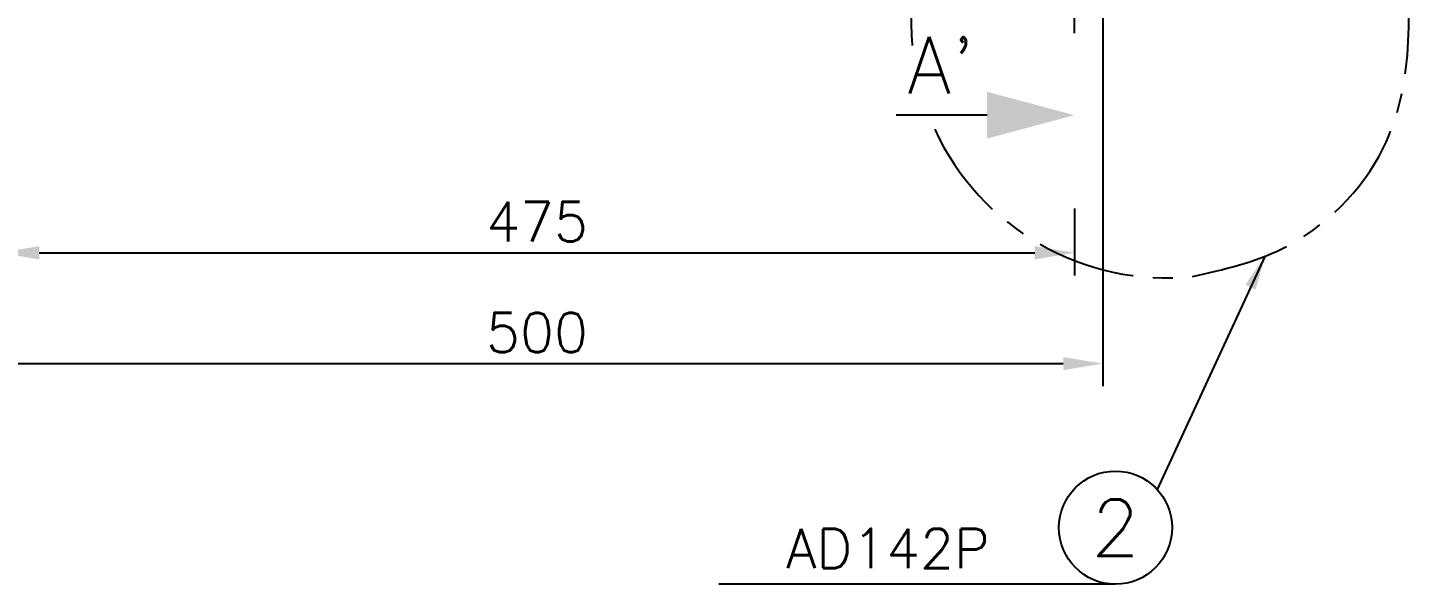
# Model space of a CAD drawing. Extents: x 1522 to 1942, y -990 to -693.
# Drawn here: x 1600.5 to 1723.2, y -883.7 to -834.5 of the extents above; entities that cross this region are included whole.
import ezdxf
from ezdxf.enums import TextEntityAlignment as Align

# ---------------------------------------------------------------- set-up
doc = ezdxf.new("R2010")
doc.units = 0
doc.header["$LTSCALE"] = 7
doc.header["$MEASUREMENT"] = 0
doc.linetypes.add('CENTER', pattern=[2, 1.25, -0.25, 0.25, -0.25])
doc.linetypes.add('PHANTOM', pattern=[2.5, 1.25, -0.25, 0.25, -0.25, 0.25, -0.25])
for name, color, linetype in [('CL', 1, 'CENTER'), ('D', 2, 'CONTINUOUS'), ('DWG', 7, 'CONTINUOUS'), ('TXT', 4, 'CONTINUOUS')]:
    doc.layers.add(name, color=color, linetype=linetype)
doc.styles.add('GHS', font='romans', dxfattribs={"bigfont": 'ghs'})
doc.dimstyles.new('STANDARD$7', dxfattribs={"dimscale": 0, "dimtxt": 3.5, "dimasz": 3, "dimexe": 2, "dimexo": 1, "dimgap": 1, "dimtad": 1, "dimdec": 4, "dimdsep": 46, "dimtxsty": 'GHS', "dimcen": 1, "dimclrd": 256, "dimclre": 256, "dimclrt": 256, "dimadec": 4, "dimazin": 2, "dimtfac": 1, "dimtdec": 4, "dimtmove": 0, "dimatfit": 0, "dimfxl": 0, "dimtolj": 1, "dimtzin": 0, "dimlwd": -1, "dimlwe": -1, "dimarcsym": 0})

msp = doc.modelspace()

# ---------------------------------------------------------------- linework, layer by layer
at = {"layer": 'CL', "ltscale": 0.5}
msp.add_line((1692.99, -834.99), (1692.99, -794.19), dxfattribs=at)
at = {"layer": 'CL'}
for start, end in [(177.5911, 185.1875), (204.7454, 275.7734)]:
    msp.add_arc((1701.16, -834.04), 22.59, start, end, dxfattribs=at)
msp.add_spline([(1703.44, -856.51), (1711.37, -854.05), (1720.28, -845.18), (1722.05, -825.58), (1718.7, -797.11)], degree=3, dxfattribs=at)
at = {"layer": 'D'}
for p, q in [((1695.5, -824.47), (1695.5, -866.21)), ((1692.99, -850.51), (1692.99, -856.41)), ((1601.5, -854.41), (1689.49, -854.41)), ((1599, -864.21), (1692, -864.21))]:
    msp.add_line(p, q, dxfattribs=at)
at = {"layer": 'D', "ltscale": 0.5}
msp.add_line((1696.62, -883.71), (1661.56, -883.71), dxfattribs=at)
msp.add_circle((1696.62, -878.71), 5, dxfattribs=at)
at = {"layer": 'D'}
for points in [[(1601.5, -853.83), (1601.5, -855), (1598, -854.41)], [(1689.49, -853.83), (1689.49, -855), (1692.99, -854.41)], [(1692, -863.63), (1692, -864.79), (1695.5, -864.21)]]:
    msp.add_solid(points, dxfattribs=at)
at = {"layer": 'DWG'}
msp.add_line((1685.27, -842.25), (1677.24, -842.25), dxfattribs=at)
at = {"layer": 'DWG', "linetype": 'PHANTOM'}
msp.add_solid([(1692.99, -842.25), (1685.27, -840.18), (1685.27, -844.32)], dxfattribs=at)
at = {"layer": 'TXT'}
msp.add_lwpolyline([(1692.99, -834.99, 0, 0, 0), (1692.99, -849.51, 0.4, 0.4, 0)], format="xyseb", dxfattribs=at)

# ---------------------------------------------------------------- texts
at = {"layer": 'D', "ltscale": 0.5, "style": 'GHS'}
msp.add_text('AD142P', height=3.5, dxfattribs=at).set_placement((1667.5, -882.3))
at = {"layer": 'D', "char_height": 3.5, "attachment_point": 5, "style": 'GHS'}
for s, insert in [('\\A1;475', (1645.5, -851.66)), ('\\A1;500', (1645.5, -861.46))]:
    msp.add_mtext(s, dxfattribs=dict(at, insert=insert))
at = {"layer": 'DWG', "style": 'GHS'}
msp.add_text("A'", height=5, dxfattribs=at).set_placement((1681.24, -837.84), align=Align.MIDDLE)
at = {"layer": 'DWG', "ltscale": 0.5, "style": 'GHS'}
msp.add_text('2', height=5, dxfattribs=at).set_placement((1696.62, -878.71), align=Align.MIDDLE)

# ---------------------------------------------------------------- leaders
at = {"layer": 'D'}
msp.add_leader([(1709.82, -854.73), (1700.3, -875.33)], dimstyle='STANDARD$7', override={"dimscale": 1, "dimtad": 0}, dxfattribs=at)

doc.saveas('drawing.dxf')
